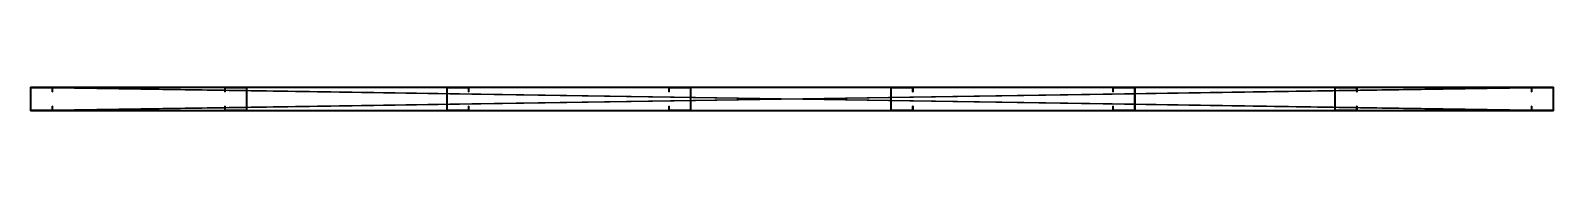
# Model space of a CAD drawing. Header units: millimetres. Extents: x 0 to 3430, y 1973 to 2027.
import ezdxf

# ---------------------------------------------------------------- set-up
doc = ezdxf.new("R2010")
doc.units = ezdxf.units.MM
doc.layers.add('101', color=7, linetype='Continuous')

msp = doc.modelspace()

# ---------------------------------------------------------------- meshes
at = {"layer": '101', "color": 91, "true_color": 0x7fff7f}
mesh = msp.add_polyface(dxfattribs=at)
corners = [(0, 1973, 2462.15), (0, 2027, 2462.15), (3430, 2027, 2462.15), (3430, 1973, 2462.15), (0, 2027, 2412.15), (3430, 2027, 2412.15), (0, 2026, 2412.15), (3430, 2026, 2412.15), (0, 2026, 2461.15), (3430, 2026, 2461.15), (0, 1974, 2461.15), (3430, 1974, 2461.15), (0, 1974, 2412.15), (3430, 1974, 2412.15), (0, 1973, 2412.15), (3430, 1973, 2412.15)]
mesh.append_faces([[corners[k] for k in face] for face in [(0, 2, 3, 3), (1, 5, 2, 2), (4, 7, 5, 5), (6, 9, 7, 7), (8, 11, 9, 9), (10, 13, 11, 11), (12, 15, 13, 13), (14, 3, 15, 15), (12, 0, 14, 14), (7, 2, 5, 5)]], dxfattribs={"vtx0": -1, "color": 91})
mesh.append_faces([[corners[k] for k in face] for face in [(1, 8, 4, 4), (8, 0, 10, 10), (10, 0, 12, 12), (3, 11, 15, 15), (11, 2, 9, 9), (9, 2, 7, 7)]], dxfattribs={"vtx0": -1, "vtx1": -1, "color": 91})
mesh.append_faces([[corners[k] for k in face] for face in [(8, 1, 0, 0), (11, 3, 2, 2)]], dxfattribs={"vtx0": -1, "vtx2": -1, "vtx3": -1, "color": 91})
mesh.append_faces([[corners[k] for k in face] for face in [(6, 4, 8, 8), (13, 15, 11, 11)]], dxfattribs={"vtx1": -1, "color": 91})
mesh.append_faces([[corners[k] for k in face] for face in [(0, 1, 2, 2), (1, 4, 5, 5), (4, 6, 7, 7), (6, 8, 9, 9), (8, 10, 11, 11), (10, 12, 13, 13), (12, 14, 15, 15), (14, 0, 3, 3)]], dxfattribs={"vtx2": -1, "vtx3": -1, "color": 91})
mesh = msp.add_polyface(dxfattribs=at)
corners = [(3430, 1973, 2212.15), (3430, 2027, 2212.15), (0, 2027, 2212.15), (0, 1973, 2212.15), (3430, 2027, 2262.15), (0, 2027, 2262.15), (3430, 2026, 2262.15), (0, 2026, 2262.15), (3430, 2026, 2213.15), (0, 2026, 2213.15), (3430, 1974, 2213.15), (0, 1974, 2213.15), (3430, 1974, 2262.15), (0, 1974, 2262.15), (3430, 1973, 2262.15), (0, 1973, 2262.15)]
mesh.append_faces([[corners[k] for k in face] for face in [(0, 2, 3, 3), (1, 5, 2, 2), (4, 7, 5, 5), (6, 9, 7, 7), (8, 11, 9, 9), (10, 13, 11, 11), (12, 15, 13, 13), (14, 3, 15, 15), (12, 0, 14, 14), (7, 2, 5, 5)]], dxfattribs={"vtx0": -1, "color": 91})
mesh.append_faces([[corners[k] for k in face] for face in [(1, 8, 4, 4), (8, 0, 10, 10), (10, 0, 12, 12), (3, 11, 15, 15), (11, 2, 9, 9), (9, 2, 7, 7)]], dxfattribs={"vtx0": -1, "vtx1": -1, "color": 91})
mesh.append_faces([[corners[k] for k in face] for face in [(8, 1, 0, 0), (11, 3, 2, 2)]], dxfattribs={"vtx0": -1, "vtx2": -1, "vtx3": -1, "color": 91})
mesh.append_faces([[corners[k] for k in face] for face in [(6, 4, 8, 8), (13, 15, 11, 11)]], dxfattribs={"vtx1": -1, "color": 91})
mesh.append_faces([[corners[k] for k in face] for face in [(0, 1, 2, 2), (1, 4, 5, 5), (4, 6, 7, 7), (6, 8, 9, 9), (8, 10, 11, 11), (10, 12, 13, 13), (12, 14, 15, 15), (14, 0, 3, 3)]], dxfattribs={"vtx2": -1, "vtx3": -1, "color": 91})
mesh = msp.add_polyface(dxfattribs=at)
corners = [(50, 1974.15, 2213.15), (0, 1974.15, 2213.15), (0, 1974.15, 2461.15), (50, 1974.15, 2461.15), (0, 2025.85, 2213.15), (0, 2025.85, 2461.15), (50, 2025.85, 2213.15), (50, 2025.85, 2461.15), (50, 2015.85, 2213.15), (50, 2015.85, 2461.15), (49, 2015.85, 2213.15), (49, 2015.85, 2461.15), (49, 2024.85, 2213.15), (49, 2024.85, 2461.15), (1, 2024.85, 2213.15), (1, 2024.85, 2461.15), (1, 1975.15, 2213.15), (1, 1975.15, 2461.15), (49, 1975.15, 2213.15), (49, 1975.15, 2461.15), (49, 1984.15, 2213.15), (49, 1984.15, 2461.15), (50, 1984.15, 2213.15), (50, 1984.15, 2461.15)]
mesh.append_faces([[corners[k] for k in face] for face in [(0, 2, 3, 3), (1, 5, 2, 2), (4, 7, 5, 5), (6, 9, 7, 7), (8, 11, 9, 9), (10, 13, 11, 11), (12, 15, 13, 13), (14, 17, 15, 15), (16, 19, 17, 17), (18, 21, 19, 19), (20, 23, 21, 21), (22, 3, 23, 23), (20, 0, 22, 22), (8, 12, 10, 10), (11, 7, 9, 9)]], dxfattribs={"vtx0": -1, "color": 91})
mesh.append_faces([[corners[k] for k in face] for face in [(1, 16, 4, 4), (16, 0, 18, 18), (18, 0, 20, 20), (4, 14, 6, 6), (14, 4, 16, 16), (6, 12, 8, 8), (3, 19, 23, 23), (19, 2, 17, 17), (17, 2, 15, 15), (7, 13, 5, 5), (5, 15, 2, 2)]], dxfattribs={"vtx0": -1, "vtx1": -1, "color": 91})
mesh.append_faces([[corners[k] for k in face] for face in [(16, 1, 0, 0), (6, 14, 12, 12), (19, 3, 2, 2), (7, 11, 13, 13), (5, 13, 15, 15)]], dxfattribs={"vtx0": -1, "vtx2": -1, "vtx3": -1, "color": 91})
mesh.append_faces([[corners[k] for k in face] for face in [(21, 23, 19, 19)]], dxfattribs={"vtx1": -1, "color": 91})
mesh.append_faces([[corners[k] for k in face] for face in [(0, 1, 2, 2), (1, 4, 5, 5), (4, 6, 7, 7), (6, 8, 9, 9), (8, 10, 11, 11), (10, 12, 13, 13), (12, 14, 15, 15), (14, 16, 17, 17), (16, 18, 19, 19), (18, 20, 21, 21), (20, 22, 23, 23), (22, 0, 3, 3)]], dxfattribs={"vtx2": -1, "vtx3": -1, "color": 91})
mesh = msp.add_polyface(dxfattribs=at)
corners = [(437.5, 1974.15, 2461.15), (487.5, 1974.15, 2461.15), (487.5, 1974.15, 2213.15), (437.5, 1974.15, 2213.15), (487.5, 2025.85, 2461.15), (487.5, 2025.85, 2213.15), (437.5, 2025.85, 2461.15), (437.5, 2025.85, 2213.15), (437.5, 2015.85, 2461.15), (437.5, 2015.85, 2213.15), (438.5, 2015.85, 2461.15), (438.5, 2015.85, 2213.15), (438.5, 2024.85, 2461.15), (438.5, 2024.85, 2213.15), (486.5, 2024.85, 2461.15), (486.5, 2024.85, 2213.15), (486.5, 1975.15, 2461.15), (486.5, 1975.15, 2213.15), (438.5, 1975.15, 2461.15), (438.5, 1975.15, 2213.15), (438.5, 1984.15, 2461.15), (438.5, 1984.15, 2213.15), (437.5, 1984.15, 2461.15), (437.5, 1984.15, 2213.15)]
mesh.append_faces([[corners[k] for k in face] for face in [(0, 2, 3, 3), (1, 5, 2, 2), (4, 7, 5, 5), (6, 9, 7, 7), (8, 11, 9, 9), (10, 13, 11, 11), (12, 15, 13, 13), (14, 17, 15, 15), (16, 19, 17, 17), (18, 21, 19, 19), (20, 23, 21, 21), (22, 3, 23, 23), (20, 0, 22, 22), (8, 12, 10, 10), (11, 7, 9, 9)]], dxfattribs={"vtx0": -1, "color": 91})
mesh.append_faces([[corners[k] for k in face] for face in [(1, 16, 4, 4), (16, 0, 18, 18), (18, 0, 20, 20), (4, 14, 6, 6), (14, 4, 16, 16), (6, 12, 8, 8), (3, 19, 23, 23), (19, 2, 17, 17), (17, 2, 15, 15), (7, 13, 5, 5), (5, 15, 2, 2)]], dxfattribs={"vtx0": -1, "vtx1": -1, "color": 91})
mesh.append_faces([[corners[k] for k in face] for face in [(16, 1, 0, 0), (6, 14, 12, 12), (19, 3, 2, 2), (7, 11, 13, 13), (5, 13, 15, 15)]], dxfattribs={"vtx0": -1, "vtx2": -1, "vtx3": -1, "color": 91})
mesh.append_faces([[corners[k] for k in face] for face in [(21, 23, 19, 19)]], dxfattribs={"vtx1": -1, "color": 91})
mesh.append_faces([[corners[k] for k in face] for face in [(0, 1, 2, 2), (1, 4, 5, 5), (4, 6, 7, 7), (6, 8, 9, 9), (8, 10, 11, 11), (10, 12, 13, 13), (12, 14, 15, 15), (14, 16, 17, 17), (16, 18, 19, 19), (18, 20, 21, 21), (20, 22, 23, 23), (22, 0, 3, 3)]], dxfattribs={"vtx2": -1, "vtx3": -1, "color": 91})
mesh = msp.add_polyface(dxfattribs=at)
corners = [(987.5, 1974.15, 2213.15), (937.5, 1974.15, 2213.15), (937.5, 1974.15, 2461.15), (987.5, 1974.15, 2461.15), (937.5, 2025.85, 2213.15), (937.5, 2025.85, 2461.15), (987.5, 2025.85, 2213.15), (987.5, 2025.85, 2461.15), (987.5, 2015.85, 2213.15), (987.5, 2015.85, 2461.15), (986.5, 2015.85, 2213.15), (986.5, 2015.85, 2461.15), (986.5, 2024.85, 2213.15), (986.5, 2024.85, 2461.15), (938.5, 2024.85, 2213.15), (938.5, 2024.85, 2461.15), (938.5, 1975.15, 2213.15), (938.5, 1975.15, 2461.15), (986.5, 1975.15, 2213.15), (986.5, 1975.15, 2461.15), (986.5, 1984.15, 2213.15), (986.5, 1984.15, 2461.15), (987.5, 1984.15, 2213.15), (987.5, 1984.15, 2461.15)]
mesh.append_faces([[corners[k] for k in face] for face in [(0, 2, 3, 3), (1, 5, 2, 2), (4, 7, 5, 5), (6, 9, 7, 7), (8, 11, 9, 9), (10, 13, 11, 11), (12, 15, 13, 13), (14, 17, 15, 15), (16, 19, 17, 17), (18, 21, 19, 19), (20, 23, 21, 21), (22, 3, 23, 23), (20, 0, 22, 22), (8, 12, 10, 10), (11, 7, 9, 9)]], dxfattribs={"vtx0": -1, "color": 91})
mesh.append_faces([[corners[k] for k in face] for face in [(1, 16, 4, 4), (16, 0, 18, 18), (18, 0, 20, 20), (4, 14, 6, 6), (14, 4, 16, 16), (6, 12, 8, 8), (3, 19, 23, 23), (19, 2, 17, 17), (17, 2, 15, 15), (7, 13, 5, 5), (5, 15, 2, 2)]], dxfattribs={"vtx0": -1, "vtx1": -1, "color": 91})
mesh.append_faces([[corners[k] for k in face] for face in [(16, 1, 0, 0), (6, 14, 12, 12), (19, 3, 2, 2), (7, 11, 13, 13), (5, 13, 15, 15)]], dxfattribs={"vtx0": -1, "vtx2": -1, "vtx3": -1, "color": 91})
mesh.append_faces([[corners[k] for k in face] for face in [(21, 23, 19, 19)]], dxfattribs={"vtx1": -1, "color": 91})
mesh.append_faces([[corners[k] for k in face] for face in [(0, 1, 2, 2), (1, 4, 5, 5), (4, 6, 7, 7), (6, 8, 9, 9), (8, 10, 11, 11), (10, 12, 13, 13), (12, 14, 15, 15), (14, 16, 17, 17), (16, 18, 19, 19), (18, 20, 21, 21), (20, 22, 23, 23), (22, 0, 3, 3)]], dxfattribs={"vtx2": -1, "vtx3": -1, "color": 91})
mesh = msp.add_polyface(dxfattribs=at)
corners = [(1437.5, 1974.15, 2461.15), (1487.5, 1974.15, 2461.15), (1487.5, 1974.15, 2213.15), (1437.5, 1974.15, 2213.15), (1487.5, 2025.85, 2461.15), (1487.5, 2025.85, 2213.15), (1437.5, 2025.85, 2461.15), (1437.5, 2025.85, 2213.15), (1437.5, 2015.85, 2461.15), (1437.5, 2015.85, 2213.15), (1438.5, 2015.85, 2461.15), (1438.5, 2015.85, 2213.15), (1438.5, 2024.85, 2461.15), (1438.5, 2024.85, 2213.15), (1486.5, 2024.85, 2461.15), (1486.5, 2024.85, 2213.15), (1486.5, 1975.15, 2461.15), (1486.5, 1975.15, 2213.15), (1438.5, 1975.15, 2461.15), (1438.5, 1975.15, 2213.15), (1438.5, 1984.15, 2461.15), (1438.5, 1984.15, 2213.15), (1437.5, 1984.15, 2461.15), (1437.5, 1984.15, 2213.15)]
mesh.append_faces([[corners[k] for k in face] for face in [(0, 2, 3, 3), (1, 5, 2, 2), (4, 7, 5, 5), (6, 9, 7, 7), (8, 11, 9, 9), (10, 13, 11, 11), (12, 15, 13, 13), (14, 17, 15, 15), (16, 19, 17, 17), (18, 21, 19, 19), (20, 23, 21, 21), (22, 3, 23, 23), (20, 0, 22, 22), (8, 12, 10, 10), (11, 7, 9, 9)]], dxfattribs={"vtx0": -1, "color": 91})
mesh.append_faces([[corners[k] for k in face] for face in [(1, 16, 4, 4), (16, 0, 18, 18), (18, 0, 20, 20), (4, 14, 6, 6), (14, 4, 16, 16), (6, 12, 8, 8), (3, 19, 23, 23), (19, 2, 17, 17), (17, 2, 15, 15), (7, 13, 5, 5), (5, 15, 2, 2)]], dxfattribs={"vtx0": -1, "vtx1": -1, "color": 91})
mesh.append_faces([[corners[k] for k in face] for face in [(16, 1, 0, 0), (6, 14, 12, 12), (19, 3, 2, 2), (7, 11, 13, 13), (5, 13, 15, 15)]], dxfattribs={"vtx0": -1, "vtx2": -1, "vtx3": -1, "color": 91})
mesh.append_faces([[corners[k] for k in face] for face in [(21, 23, 19, 19)]], dxfattribs={"vtx1": -1, "color": 91})
mesh.append_faces([[corners[k] for k in face] for face in [(0, 1, 2, 2), (1, 4, 5, 5), (4, 6, 7, 7), (6, 8, 9, 9), (8, 10, 11, 11), (10, 12, 13, 13), (12, 14, 15, 15), (14, 16, 17, 17), (16, 18, 19, 19), (18, 20, 21, 21), (20, 22, 23, 23), (22, 0, 3, 3)]], dxfattribs={"vtx2": -1, "vtx3": -1, "color": 91})
mesh = msp.add_polyface(dxfattribs=at)
corners = [(1987.5, 1974.15, 2213.15), (1937.5, 1974.15, 2213.15), (1937.5, 1974.15, 2461.15), (1987.5, 1974.15, 2461.15), (1937.5, 2025.85, 2213.15), (1937.5, 2025.85, 2461.15), (1987.5, 2025.85, 2213.15), (1987.5, 2025.85, 2461.15), (1987.5, 2015.85, 2213.15), (1987.5, 2015.85, 2461.15), (1986.5, 2015.85, 2213.15), (1986.5, 2015.85, 2461.15), (1986.5, 2024.85, 2213.15), (1986.5, 2024.85, 2461.15), (1938.5, 2024.85, 2213.15), (1938.5, 2024.85, 2461.15), (1938.5, 1975.15, 2213.15), (1938.5, 1975.15, 2461.15), (1986.5, 1975.15, 2213.15), (1986.5, 1975.15, 2461.15), (1986.5, 1984.15, 2213.15), (1986.5, 1984.15, 2461.15), (1987.5, 1984.15, 2213.15), (1987.5, 1984.15, 2461.15)]
mesh.append_faces([[corners[k] for k in face] for face in [(0, 2, 3, 3), (1, 5, 2, 2), (4, 7, 5, 5), (6, 9, 7, 7), (8, 11, 9, 9), (10, 13, 11, 11), (12, 15, 13, 13), (14, 17, 15, 15), (16, 19, 17, 17), (18, 21, 19, 19), (20, 23, 21, 21), (22, 3, 23, 23), (20, 0, 22, 22), (8, 12, 10, 10), (11, 7, 9, 9)]], dxfattribs={"vtx0": -1, "color": 91})
mesh.append_faces([[corners[k] for k in face] for face in [(1, 16, 4, 4), (16, 0, 18, 18), (18, 0, 20, 20), (4, 14, 6, 6), (14, 4, 16, 16), (6, 12, 8, 8), (3, 19, 23, 23), (19, 2, 17, 17), (17, 2, 15, 15), (7, 13, 5, 5), (5, 15, 2, 2)]], dxfattribs={"vtx0": -1, "vtx1": -1, "color": 91})
mesh.append_faces([[corners[k] for k in face] for face in [(16, 1, 0, 0), (6, 14, 12, 12), (19, 3, 2, 2), (7, 11, 13, 13), (5, 13, 15, 15)]], dxfattribs={"vtx0": -1, "vtx2": -1, "vtx3": -1, "color": 91})
mesh.append_faces([[corners[k] for k in face] for face in [(21, 23, 19, 19)]], dxfattribs={"vtx1": -1, "color": 91})
mesh.append_faces([[corners[k] for k in face] for face in [(0, 1, 2, 2), (1, 4, 5, 5), (4, 6, 7, 7), (6, 8, 9, 9), (8, 10, 11, 11), (10, 12, 13, 13), (12, 14, 15, 15), (14, 16, 17, 17), (16, 18, 19, 19), (18, 20, 21, 21), (20, 22, 23, 23), (22, 0, 3, 3)]], dxfattribs={"vtx2": -1, "vtx3": -1, "color": 91})
mesh = msp.add_polyface(dxfattribs=at)
corners = [(2437.5, 1974.15, 2461.15), (2487.5, 1974.15, 2461.15), (2487.5, 1974.15, 2213.15), (2437.5, 1974.15, 2213.15), (2487.5, 2025.85, 2461.15), (2487.5, 2025.85, 2213.15), (2437.5, 2025.85, 2461.15), (2437.5, 2025.85, 2213.15), (2437.5, 2015.85, 2461.15), (2437.5, 2015.85, 2213.15), (2438.5, 2015.85, 2461.15), (2438.5, 2015.85, 2213.15), (2438.5, 2024.85, 2461.15), (2438.5, 2024.85, 2213.15), (2486.5, 2024.85, 2461.15), (2486.5, 2024.85, 2213.15), (2486.5, 1975.15, 2461.15), (2486.5, 1975.15, 2213.15), (2438.5, 1975.15, 2461.15), (2438.5, 1975.15, 2213.15), (2438.5, 1984.15, 2461.15), (2438.5, 1984.15, 2213.15), (2437.5, 1984.15, 2461.15), (2437.5, 1984.15, 2213.15)]
mesh.append_faces([[corners[k] for k in face] for face in [(0, 2, 3, 3), (1, 5, 2, 2), (4, 7, 5, 5), (6, 9, 7, 7), (8, 11, 9, 9), (10, 13, 11, 11), (12, 15, 13, 13), (14, 17, 15, 15), (16, 19, 17, 17), (18, 21, 19, 19), (20, 23, 21, 21), (22, 3, 23, 23), (20, 0, 22, 22), (8, 12, 10, 10), (11, 7, 9, 9)]], dxfattribs={"vtx0": -1, "color": 91})
mesh.append_faces([[corners[k] for k in face] for face in [(1, 16, 4, 4), (16, 0, 18, 18), (18, 0, 20, 20), (4, 14, 6, 6), (14, 4, 16, 16), (6, 12, 8, 8), (3, 19, 23, 23), (19, 2, 17, 17), (17, 2, 15, 15), (7, 13, 5, 5), (5, 15, 2, 2)]], dxfattribs={"vtx0": -1, "vtx1": -1, "color": 91})
mesh.append_faces([[corners[k] for k in face] for face in [(16, 1, 0, 0), (6, 14, 12, 12), (19, 3, 2, 2), (7, 11, 13, 13), (5, 13, 15, 15)]], dxfattribs={"vtx0": -1, "vtx2": -1, "vtx3": -1, "color": 91})
mesh.append_faces([[corners[k] for k in face] for face in [(21, 23, 19, 19)]], dxfattribs={"vtx1": -1, "color": 91})
mesh.append_faces([[corners[k] for k in face] for face in [(0, 1, 2, 2), (1, 4, 5, 5), (4, 6, 7, 7), (6, 8, 9, 9), (8, 10, 11, 11), (10, 12, 13, 13), (12, 14, 15, 15), (14, 16, 17, 17), (16, 18, 19, 19), (18, 20, 21, 21), (20, 22, 23, 23), (22, 0, 3, 3)]], dxfattribs={"vtx2": -1, "vtx3": -1, "color": 91})
mesh = msp.add_polyface(dxfattribs=at)
corners = [(2987.5, 1974.15, 2213.15), (2937.5, 1974.15, 2213.15), (2937.5, 1974.15, 2461.15), (2987.5, 1974.15, 2461.15), (2937.5, 2025.85, 2213.15), (2937.5, 2025.85, 2461.15), (2987.5, 2025.85, 2213.15), (2987.5, 2025.85, 2461.15), (2987.5, 2015.85, 2213.15), (2987.5, 2015.85, 2461.15), (2986.5, 2015.85, 2213.15), (2986.5, 2015.85, 2461.15), (2986.5, 2024.85, 2213.15), (2986.5, 2024.85, 2461.15), (2938.5, 2024.85, 2213.15), (2938.5, 2024.85, 2461.15), (2938.5, 1975.15, 2213.15), (2938.5, 1975.15, 2461.15), (2986.5, 1975.15, 2213.15), (2986.5, 1975.15, 2461.15), (2986.5, 1984.15, 2213.15), (2986.5, 1984.15, 2461.15), (2987.5, 1984.15, 2213.15), (2987.5, 1984.15, 2461.15)]
mesh.append_faces([[corners[k] for k in face] for face in [(0, 2, 3, 3), (1, 5, 2, 2), (4, 7, 5, 5), (6, 9, 7, 7), (8, 11, 9, 9), (10, 13, 11, 11), (12, 15, 13, 13), (14, 17, 15, 15), (16, 19, 17, 17), (18, 21, 19, 19), (20, 23, 21, 21), (22, 3, 23, 23), (20, 0, 22, 22), (8, 12, 10, 10), (11, 7, 9, 9)]], dxfattribs={"vtx0": -1, "color": 91})
mesh.append_faces([[corners[k] for k in face] for face in [(1, 16, 4, 4), (16, 0, 18, 18), (18, 0, 20, 20), (4, 14, 6, 6), (14, 4, 16, 16), (6, 12, 8, 8), (3, 19, 23, 23), (19, 2, 17, 17), (17, 2, 15, 15), (7, 13, 5, 5), (5, 15, 2, 2)]], dxfattribs={"vtx0": -1, "vtx1": -1, "color": 91})
mesh.append_faces([[corners[k] for k in face] for face in [(16, 1, 0, 0), (6, 14, 12, 12), (19, 3, 2, 2), (7, 11, 13, 13), (5, 13, 15, 15)]], dxfattribs={"vtx0": -1, "vtx2": -1, "vtx3": -1, "color": 91})
mesh.append_faces([[corners[k] for k in face] for face in [(21, 23, 19, 19)]], dxfattribs={"vtx1": -1, "color": 91})
mesh.append_faces([[corners[k] for k in face] for face in [(0, 1, 2, 2), (1, 4, 5, 5), (4, 6, 7, 7), (6, 8, 9, 9), (8, 10, 11, 11), (10, 12, 13, 13), (12, 14, 15, 15), (14, 16, 17, 17), (16, 18, 19, 19), (18, 20, 21, 21), (20, 22, 23, 23), (22, 0, 3, 3)]], dxfattribs={"vtx2": -1, "vtx3": -1, "color": 91})
mesh = msp.add_polyface(dxfattribs=at)
corners = [(3380, 1974.15, 2461.15), (3430, 1974.15, 2461.15), (3430, 1974.15, 2213.15), (3380, 1974.15, 2213.15), (3430, 2025.85, 2461.15), (3430, 2025.85, 2213.15), (3380, 2025.85, 2461.15), (3380, 2025.85, 2213.15), (3380, 2015.85, 2461.15), (3380, 2015.85, 2213.15), (3381, 2015.85, 2461.15), (3381, 2015.85, 2213.15), (3381, 2024.85, 2461.15), (3381, 2024.85, 2213.15), (3429, 2024.85, 2461.15), (3429, 2024.85, 2213.15), (3429, 1975.15, 2461.15), (3429, 1975.15, 2213.15), (3381, 1975.15, 2461.15), (3381, 1975.15, 2213.15), (3381, 1984.15, 2461.15), (3381, 1984.15, 2213.15), (3380, 1984.15, 2461.15), (3380, 1984.15, 2213.15)]
mesh.append_faces([[corners[k] for k in face] for face in [(0, 2, 3, 3), (1, 5, 2, 2), (4, 7, 5, 5), (6, 9, 7, 7), (8, 11, 9, 9), (10, 13, 11, 11), (12, 15, 13, 13), (14, 17, 15, 15), (16, 19, 17, 17), (18, 21, 19, 19), (20, 23, 21, 21), (22, 3, 23, 23), (20, 0, 22, 22), (8, 12, 10, 10), (11, 7, 9, 9)]], dxfattribs={"vtx0": -1, "color": 91})
mesh.append_faces([[corners[k] for k in face] for face in [(1, 16, 4, 4), (16, 0, 18, 18), (18, 0, 20, 20), (4, 14, 6, 6), (14, 4, 16, 16), (6, 12, 8, 8), (3, 19, 23, 23), (19, 2, 17, 17), (17, 2, 15, 15), (7, 13, 5, 5), (5, 15, 2, 2)]], dxfattribs={"vtx0": -1, "vtx1": -1, "color": 91})
mesh.append_faces([[corners[k] for k in face] for face in [(16, 1, 0, 0), (6, 14, 12, 12), (19, 3, 2, 2), (7, 11, 13, 13), (5, 13, 15, 15)]], dxfattribs={"vtx0": -1, "vtx2": -1, "vtx3": -1, "color": 91})
mesh.append_faces([[corners[k] for k in face] for face in [(21, 23, 19, 19)]], dxfattribs={"vtx1": -1, "color": 91})
mesh.append_faces([[corners[k] for k in face] for face in [(0, 1, 2, 2), (1, 4, 5, 5), (4, 6, 7, 7), (6, 8, 9, 9), (8, 10, 11, 11), (10, 12, 13, 13), (12, 14, 15, 15), (14, 16, 17, 17), (16, 18, 19, 19), (18, 20, 21, 21), (20, 22, 23, 23), (22, 0, 3, 3)]], dxfattribs={"vtx2": -1, "vtx3": -1, "color": 91})

doc.saveas('drawing.dxf')
